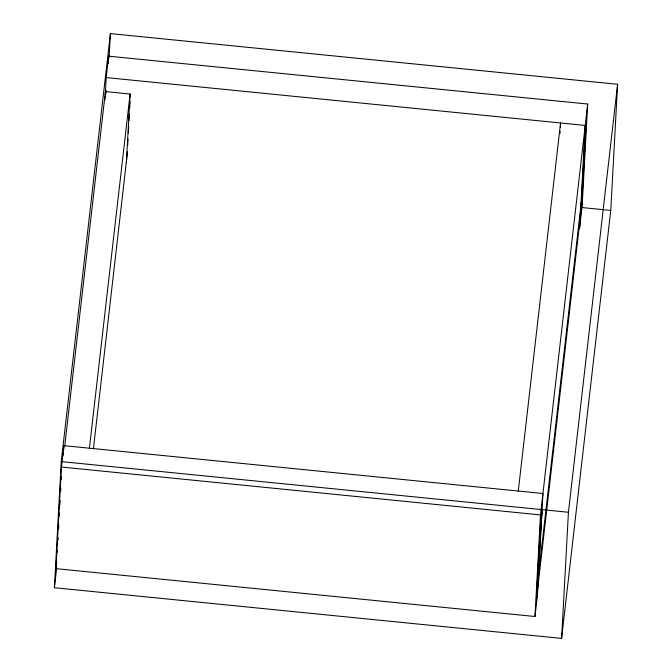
<?xml version="1.0" encoding="UTF-8"?>
<svg xmlns="http://www.w3.org/2000/svg" width="672" height="672" viewBox="0 0 672 672"><rect width="100%" height="100%" fill="white"/><g stroke="black" fill="none" stroke-linecap="round" stroke-linejoin="round"><path stroke-width="1.01" d="M584.27 142.96L584.27 143.422L585.816 129.511L581.717 205.187L536.348 600.155L540.448 524.479L541.892 512.778M54.407 587.714L61.236 461.588L110.401 33.6L617.593 84.286L610.764 210.412L561.599 638.4L54.407 587.714L56.675 567.932M537.432 595.115L534.979 616.51L55.961 568.646L61.463 467.04L63.916 445.645L542.942 493.508L537.34 596.862M57.322 552.292L57.439 550.242M57.994 540.028L58.103 537.944M58.556 529.628L58.775 525.47M59.287 516.113L59.455 512.996M59.9 504.68L60.127 500.522M60.64 491.165L60.808 488.048M61.253 479.732L61.421 476.608M63.412 455.07L63.521 452.97M63.689 449.828L63.916 445.645M104.983 99.977L105.176 96.432M105.269 94.727L106.193 77.574L108.654 56.171L587.672 104.042L582.17 205.649L579.718 227.044M105.63 94.912L105.857 90.728L105.386 94.802M108.259 63.504L108.654 56.171M109.099 57.574L110.401 33.6M126.378 162.725L130.091 94.055L105.437 91.585L64.714 446.099M127.168 154.854L127.344 151.721M127.68 145.505L128.024 139.18M128.352 133.022L128.696 126.638M129.032 120.548L129.377 114.097M129.704 108.074L130.057 101.556M560.003 133.35L560.112 131.275M560.339 127.126L560.566 122.976L518.28 491.047M534.979 616.51L540.481 514.912L587.672 104.042M537.852 580.558L541.993 511.031M579.617 228.799L585.22 125.437L106.193 77.574M581.54 200.264L584.968 136.844M561.599 638.4L568.436 512.266L617.593 84.286M105.857 90.266L105.42 94.517M130.25 95.399L130.351 94.483M55.961 568.646L56.776 561.515M89.368 448.568L130.091 94.055M130.158 96.247L130.393 94.214M93.416 448.753L127.386 153.023M584.17 144.707L584.875 138.6M537.012 587.891L582.38 192.923M581.54 207.497L610.764 210.412M61.236 461.588L568.436 512.266M61.463 467.04L540.481 514.912"/></g></svg>
